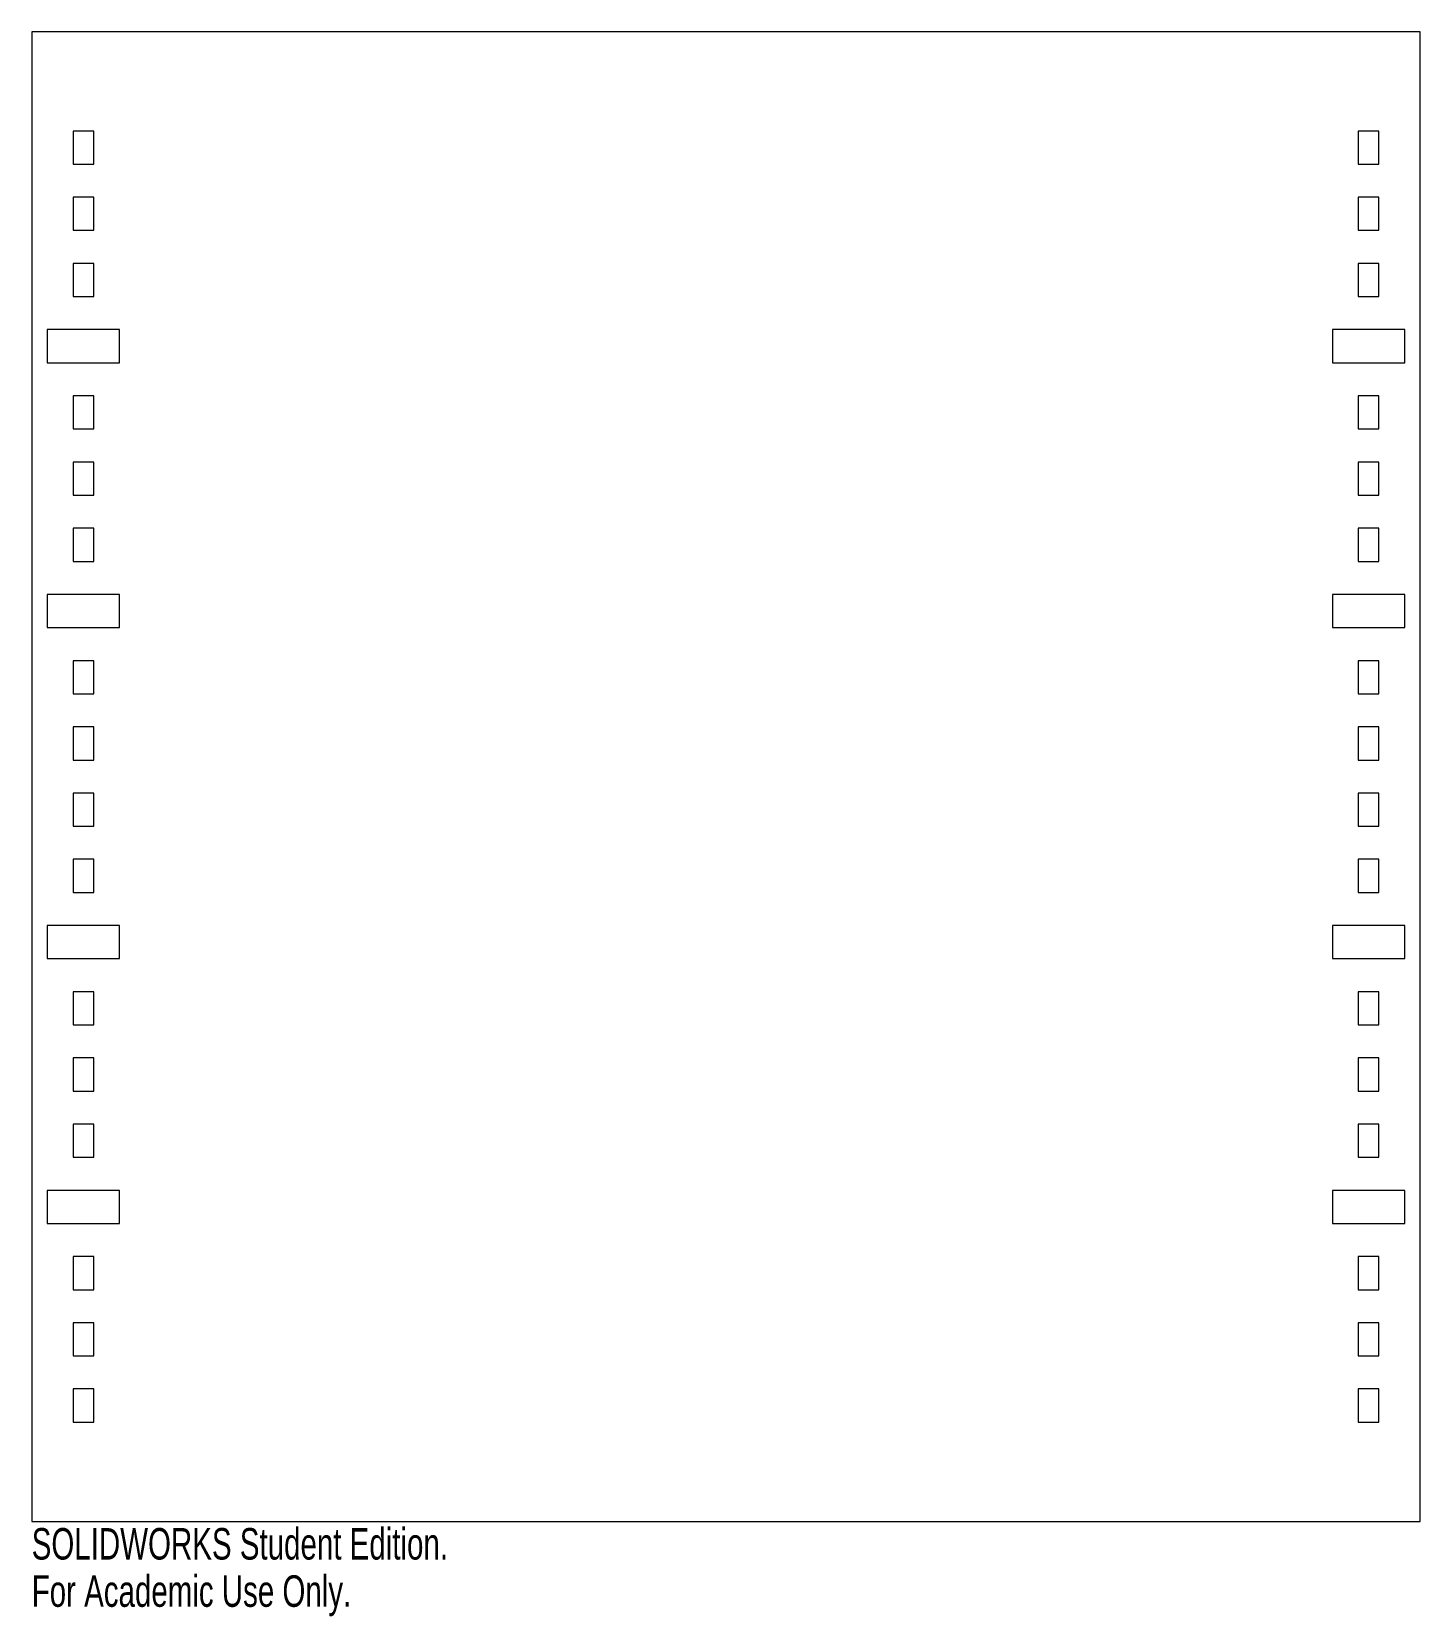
# Model space of a CAD drawing. Header units: inches. Extents: x -2.44 to 5.95, y -7.67 to 1.9.
import ezdxf

# ---------------------------------------------------------------- set-up
doc = ezdxf.new("R2010")
doc.units = ezdxf.units.IN
doc.header["$MEASUREMENT"] = 0
doc.styles.add('SLDTEXTSTYLE0', font='TXT', dxfattribs={"width": 0.7})

msp = doc.modelspace()

# ---------------------------------------------------------------- linework, layer by layer
at = {"color": 7, "linetype": 'Continuous', "lineweight": 15}
for p, q in [((5.9512, 1.9006), (-2.4363, 1.9006)), ((-2.4363, 1.9006), (-2.4363, -7.0994)), ((5.9512, -7.0994), (5.9512, 1.9006)), ((-2.0613, 1.3006), (-2.1863, 1.3006)), ((-2.1863, 1.3006), (-2.1863, 1.1006)), ((-2.0613, 1.1006), (-2.0613, 1.3006)), ((5.7012, 1.3006), (5.5762, 1.3006)), ((5.5762, 1.3006), (5.5762, 1.1006)), ((5.7012, 1.1006), (5.7012, 1.3006)), ((-2.1863, 1.1006), (-2.0613, 1.1006)), ((5.5762, 1.1006), (5.7012, 1.1006)), ((-2.0613, 0.9006), (-2.1863, 0.9006)), ((-2.1863, 0.9006), (-2.1863, 0.7006)), ((-2.0613, 0.7006), (-2.0613, 0.9006)), ((5.7012, 0.9006), (5.5762, 0.9006)), ((5.5762, 0.9006), (5.5762, 0.7006)), ((5.7012, 0.7006), (5.7012, 0.9006)), ((-2.1863, 0.7006), (-2.0613, 0.7006)), ((5.5762, 0.7006), (5.7012, 0.7006)), ((-2.0613, 0.5006), (-2.1863, 0.5006)), ((-2.1863, 0.5006), (-2.1863, 0.3006)), ((-2.0613, 0.3006), (-2.0613, 0.5006)), ((5.7012, 0.5006), (5.5762, 0.5006)), ((5.5762, 0.5006), (5.5762, 0.3006)), ((5.7012, 0.3006), (5.7012, 0.5006)), ((-2.1863, 0.3006), (-2.0613, 0.3006)), ((5.5762, 0.3006), (5.7012, 0.3006)), ((-1.9051, 0.1006), (-2.3426, 0.1006)), ((-2.3426, 0.1006), (-2.3426, -0.0994)), ((-1.9051, -0.0994), (-1.9051, 0.1006)), ((5.4199, 0.1006), (5.4199, -0.0994)), ((5.8574, 0.1006), (5.4199, 0.1006)), ((5.8574, -0.0994), (5.8574, 0.1006)), ((-2.3426, -0.0994), (-1.9051, -0.0994)), ((5.4199, -0.0994), (5.8574, -0.0994)), ((-2.0613, -0.2994), (-2.1863, -0.2994)), ((-2.1863, -0.2994), (-2.1863, -0.4994)), ((-2.0613, -0.4994), (-2.0613, -0.2994)), ((5.7012, -0.2994), (5.5762, -0.2994)), ((5.5762, -0.2994), (5.5762, -0.4994)), ((5.7012, -0.4994), (5.7012, -0.2994)), ((-2.1863, -0.4994), (-2.0613, -0.4994)), ((5.5762, -0.4994), (5.7012, -0.4994)), ((-2.0613, -0.6994), (-2.1863, -0.6994)), ((-2.1863, -0.6994), (-2.1863, -0.8994)), ((-2.0613, -0.8994), (-2.0613, -0.6994)), ((5.7012, -0.6994), (5.5762, -0.6994)), ((5.5762, -0.6994), (5.5762, -0.8994)), ((5.7012, -0.8994), (5.7012, -0.6994)), ((-2.1863, -0.8994), (-2.0613, -0.8994)), ((5.5762, -0.8994), (5.7012, -0.8994)), ((-2.0613, -1.0994), (-2.1863, -1.0994)), ((-2.1863, -1.0994), (-2.1863, -1.2994)), ((-2.0613, -1.2994), (-2.0613, -1.0994)), ((5.7012, -1.0994), (5.5762, -1.0994)), ((5.5762, -1.0994), (5.5762, -1.2994)), ((5.7012, -1.2994), (5.7012, -1.0994)), ((-2.1863, -1.2994), (-2.0613, -1.2994)), ((5.5762, -1.2994), (5.7012, -1.2994)), ((-1.9051, -1.4994), (-2.3426, -1.4994)), ((-2.3426, -1.4994), (-2.3426, -1.6994)), ((-1.9051, -1.6994), (-1.9051, -1.4994)), ((5.4199, -1.4994), (5.4199, -1.6994)), ((5.8574, -1.4994), (5.4199, -1.4994)), ((5.8574, -1.6994), (5.8574, -1.4994)), ((-2.3426, -1.6994), (-1.9051, -1.6994)), ((5.4199, -1.6994), (5.8574, -1.6994)), ((-2.0613, -1.8994), (-2.1863, -1.8994)), ((-2.1863, -1.8994), (-2.1863, -2.0994)), ((-2.0613, -2.0994), (-2.0613, -1.8994)), ((5.7012, -1.8994), (5.5762, -1.8994)), ((5.5762, -1.8994), (5.5762, -2.0994)), ((5.7012, -2.0994), (5.7012, -1.8994)), ((-2.1863, -2.0994), (-2.0613, -2.0994)), ((5.5762, -2.0994), (5.7012, -2.0994)), ((-2.0613, -2.2994), (-2.1863, -2.2994)), ((-2.1863, -2.2994), (-2.1863, -2.4994)), ((-2.0613, -2.4994), (-2.0613, -2.2994)), ((5.7012, -2.2994), (5.5762, -2.2994)), ((5.5762, -2.2994), (5.5762, -2.4994)), ((5.7012, -2.4994), (5.7012, -2.2994)), ((-2.1863, -2.4994), (-2.0613, -2.4994)), ((5.5762, -2.4994), (5.7012, -2.4994)), ((-2.0613, -2.6994), (-2.1863, -2.6994)), ((-2.1863, -2.6994), (-2.1863, -2.8994)), ((-2.0613, -2.8994), (-2.0613, -2.6994)), ((5.7012, -2.6994), (5.5762, -2.6994)), ((5.5762, -2.6994), (5.5762, -2.8994)), ((5.7012, -2.8994), (5.7012, -2.6994)), ((-2.1863, -2.8994), (-2.0613, -2.8994)), ((5.5762, -2.8994), (5.7012, -2.8994)), ((-2.0613, -3.0994), (-2.1863, -3.0994)), ((-2.1863, -3.0994), (-2.1863, -3.2994)), ((-2.0613, -3.2994), (-2.0613, -3.0994)), ((5.7012, -3.0994), (5.5762, -3.0994)), ((5.5762, -3.0994), (5.5762, -3.2994)), ((5.7012, -3.2994), (5.7012, -3.0994)), ((-2.1863, -3.2994), (-2.0613, -3.2994)), ((5.5762, -3.2994), (5.7012, -3.2994)), ((-1.9051, -3.4994), (-2.3426, -3.4994)), ((-2.3426, -3.4994), (-2.3426, -3.6994)), ((-1.9051, -3.6994), (-1.9051, -3.4994)), ((5.4199, -3.4994), (5.4199, -3.6994)), ((5.8574, -3.4994), (5.4199, -3.4994)), ((5.8574, -3.6994), (5.8574, -3.4994)), ((-2.3426, -3.6994), (-1.9051, -3.6994)), ((5.4199, -3.6994), (5.8574, -3.6994)), ((-2.0613, -3.8994), (-2.1863, -3.8994)), ((-2.1863, -3.8994), (-2.1863, -4.0994)), ((-2.0613, -4.0994), (-2.0613, -3.8994)), ((5.7012, -3.8994), (5.5762, -3.8994)), ((5.5762, -3.8994), (5.5762, -4.0994)), ((5.7012, -4.0994), (5.7012, -3.8994)), ((-2.1863, -4.0994), (-2.0613, -4.0994)), ((5.5762, -4.0994), (5.7012, -4.0994)), ((-2.0613, -4.2994), (-2.1863, -4.2994)), ((-2.1863, -4.2994), (-2.1863, -4.4994)), ((-2.0613, -4.4994), (-2.0613, -4.2994)), ((5.7012, -4.2994), (5.5762, -4.2994)), ((5.5762, -4.2994), (5.5762, -4.4994)), ((5.7012, -4.4994), (5.7012, -4.2994)), ((-2.1863, -4.4994), (-2.0613, -4.4994)), ((5.5762, -4.4994), (5.7012, -4.4994)), ((-2.0613, -4.6994), (-2.1863, -4.6994)), ((-2.1863, -4.6994), (-2.1863, -4.8994)), ((-2.0613, -4.8994), (-2.0613, -4.6994)), ((5.7012, -4.6994), (5.5762, -4.6994)), ((5.5762, -4.6994), (5.5762, -4.8994)), ((5.7012, -4.8994), (5.7012, -4.6994)), ((-2.1863, -4.8994), (-2.0613, -4.8994)), ((5.5762, -4.8994), (5.7012, -4.8994)), ((-1.9051, -5.0994), (-2.3426, -5.0994)), ((-2.3426, -5.0994), (-2.3426, -5.2994)), ((-1.9051, -5.2994), (-1.9051, -5.0994)), ((5.4199, -5.0994), (5.4199, -5.2994)), ((5.8574, -5.0994), (5.4199, -5.0994)), ((5.8574, -5.2994), (5.8574, -5.0994)), ((-2.3426, -5.2994), (-1.9051, -5.2994)), ((5.4199, -5.2994), (5.8574, -5.2994)), ((-2.0613, -5.4994), (-2.1863, -5.4994)), ((-2.1863, -5.4994), (-2.1863, -5.6994)), ((-2.0613, -5.6994), (-2.0613, -5.4994)), ((5.7012, -5.4994), (5.5762, -5.4994)), ((5.5762, -5.4994), (5.5762, -5.6994)), ((5.7012, -5.6994), (5.7012, -5.4994)), ((-2.1863, -5.6994), (-2.0613, -5.6994)), ((5.5762, -5.6994), (5.7012, -5.6994)), ((-2.0613, -5.8994), (-2.1863, -5.8994)), ((-2.1863, -5.8994), (-2.1863, -6.0994)), ((-2.0613, -6.0994), (-2.0613, -5.8994)), ((5.7012, -5.8994), (5.5762, -5.8994)), ((5.5762, -5.8994), (5.5762, -6.0994)), ((5.7012, -6.0994), (5.7012, -5.8994)), ((-2.1863, -6.0994), (-2.0613, -6.0994)), ((5.5762, -6.0994), (5.7012, -6.0994)), ((-2.0613, -6.2994), (-2.1863, -6.2994)), ((-2.1863, -6.2994), (-2.1863, -6.4994)), ((-2.0613, -6.4994), (-2.0613, -6.2994)), ((5.7012, -6.2994), (5.5762, -6.2994)), ((5.5762, -6.2994), (5.5762, -6.4994)), ((5.7012, -6.4994), (5.7012, -6.2994)), ((-2.1863, -6.4994), (-2.0613, -6.4994)), ((5.5762, -6.4994), (5.7012, -6.4994)), ((-2.4363, -7.0994), (5.9512, -7.0994))]:
    msp.add_line(p, q, dxfattribs=at)

# ---------------------------------------------------------------- texts
at = {"color": 7, "linetype": 'Continuous', "char_height": 0.1903, "attachment_point": 1, "style": 'SLDTEXTSTYLE0'}
for s, insert in [('SOLIDWORKS Student Edition.', (-2.4363, -7.1395)), ('For Academic Use Only.', (-2.4363, -7.425))]:
    msp.add_mtext(s, dxfattribs=dict(at, insert=insert))

doc.saveas('drawing.dxf')
